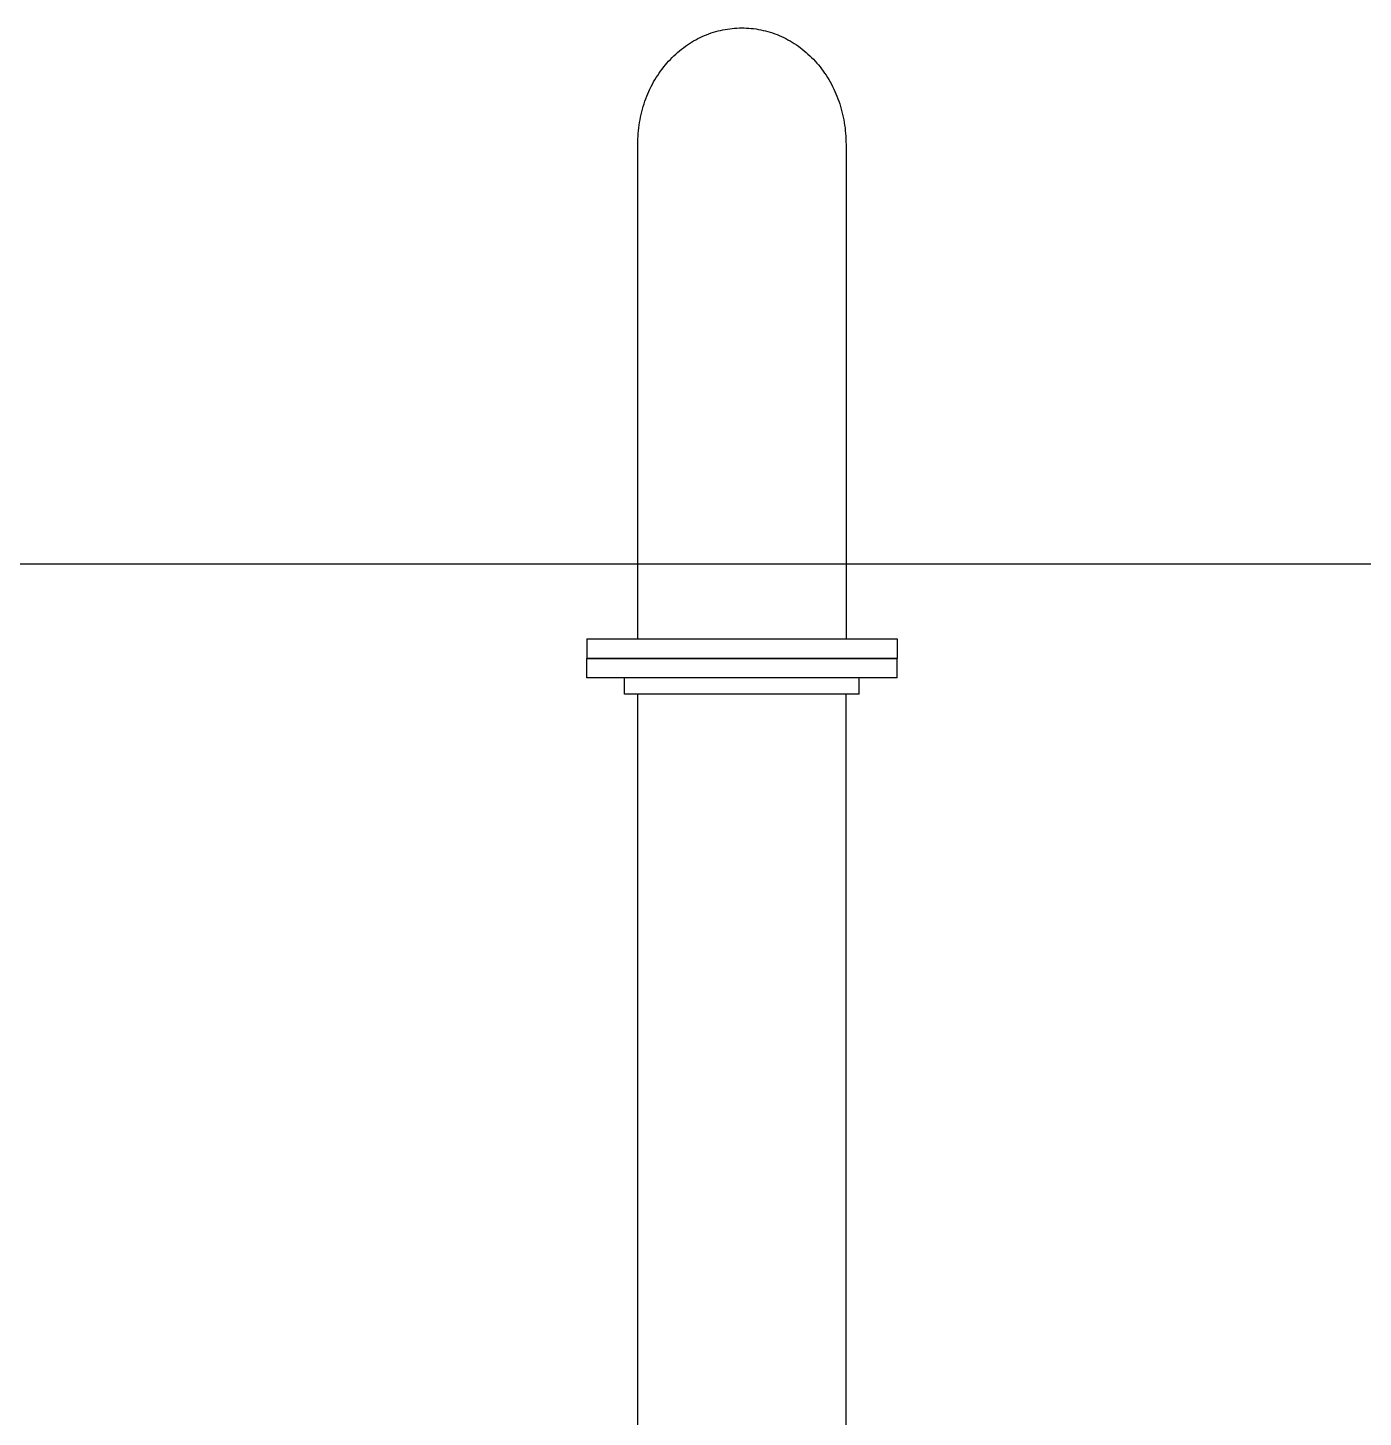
# Model space of a CAD drawing. Header units: metres. Extents: x 0 to 63075, y 0 to 44550.
# Drawn here: x 12181 to 14257, y 25826 to 27987 of the extents above; entities that cross this region are included whole.
import ezdxf

# ---------------------------------------------------------------- set-up
doc = ezdxf.new("R2010")
doc.units = ezdxf.units.M
doc.header["$LTSCALE"] = 75
doc.linetypes.add('CENTER2', pattern=[28.575, 19.05, -3.175, 3.175, -3.175])
doc.linetypes.add('CENTERX2', pattern=[101.6, 63.5, -12.7, 12.7, -12.7])
for name, color, linetype in [('SC1', 7, 'CENTER2'), ('SDM', 7, 'Continuous'), ('SL1', 8, 'Continuous')]:
    doc.layers.add(name, color=color, linetype=linetype)

# ---------------------------------------------------------------- blocks, each defined once
blk = doc.blocks.new('A$C29c634ac')
at = {"layer": 'SL1'}
for p, q in [((4869.6, 4368.2), (4869.6, 5136.9)), ((5193.4, 5136.9), (5193.4, 4368.2)), ((4869.6, 4484.5), (1085, 4484.5)), ((5193.4, 4484.5), (4869.6, 4484.5)), ((8784.3, 4484.5), (5193.4, 4484.5)), ((4790.2, 4368.2), (5272.8, 4368.2)), ((4790.2, 4368.2), (4790.2, 4337.9)), ((5272.8, 4368.2), (5272.8, 4337.9)), ((4790.2, 4337.9), (5272.8, 4337.9)), ((5272.8, 4337.9), (4790.2, 4337.9)), ((4790.2, 4307.7), (4790.2, 4337.9)), ((5272.8, 4307.7), (5272.8, 4337.9)), ((5272.8, 4307.7), (4790.2, 4307.7)), ((4849, 4282.4), (4849, 4307.7)), ((5214.1, 4282.4), (5214.1, 4307.7)), ((5214.1, 4282.4), (4849, 4282.4)), ((4869.6, 2997.5), (4869.6, 4282.4)), ((5193.4, 2997.5), (5193.4, 4282.4))]:
    blk.add_line(p, q, dxfattribs=at)
blk.add_open_spline([(4869.6, 5136.9), (4869.6, 5148.2), (4870.5, 5159.8), (4872.4, 5171.3), (4874.3, 5182.3), (4877, 5193.3), (4880.8, 5204.1), (4884.4, 5214.4), (4888.9, 5224.5), (4894.3, 5234.1), (4899.6, 5243.4), (4905.6, 5252.3), (4912.5, 5260.5), (4919.1, 5268.5), (4926.5, 5275.9), (4934.5, 5282.6), (4942.4, 5289), (4950.8, 5294.8), (4959.8, 5299.7), (4968.5, 5304.4), (4977.8, 5308.4), (4987.3, 5311.4), (4996.8, 5314.3), (5006.6, 5316.3), (5016.4, 5317.3), (5026.3, 5318.3), (5036.2, 5318.4), (5046.1, 5317.4), (5056, 5316.4), (5065.9, 5314.4), (5075.5, 5311.4), (5085.1, 5308.4), (5094.3, 5304.5), (5103.2, 5299.7), (5112.1, 5294.8), (5120.6, 5289.1), (5128.4, 5282.6), (5136.4, 5276), (5143.8, 5268.6), (5150.5, 5260.6), (5157.3, 5252.3), (5163.4, 5243.5), (5168.6, 5234.2), (5174.1, 5224.5), (5178.6, 5214.4), (5182.2, 5204.1), (5185.9, 5193.4), (5188.7, 5182.4), (5190.6, 5171.3), (5192.5, 5159.8), (5193.4, 5148.2), (5193.4, 5136.9)], degree=3, knots=[0, 0, 0, 0, 0.0334047, 0.0334047, 0.0334047, 0.065299, 0.065299, 0.065299, 0.0958603, 0.0958603, 0.0958603, 0.1252971, 0.1252971, 0.1252971, 0.1538245, 0.1538245, 0.1538245, 0.1816633, 0.1816633, 0.1816633, 0.2090419, 0.2090419, 0.2090419, 0.2361911, 0.2361911, 0.2361911, 0.2633117, 0.2633117, 0.2633117, 0.290777, 0.290777, 0.290777, 0.3182423, 0.3182423, 0.3182423, 0.3460896, 0.3460896, 0.3460896, 0.3746286, 0.3746286, 0.3746286, 0.4040803, 0.4040803, 0.4040803, 0.4346596, 0.4346596, 0.4346596, 0.466575, 0.466575, 0.466575, 0.5, 0.5, 0.5, 0.5], dxfattribs=at)

msp = doc.modelspace()

# ---------------------------------------------------------------- linework, layer by layer
at = {"layer": 'SC1', "color": 7, "linetype": 'CENTERX2', "lineweight": 9}
msp.add_line((21442.6, 27152.6), (5680.4, 27152.6), dxfattribs=at)

# ---------------------------------------------------------------- block references
at = {"layer": 'SDM'}
msp.add_blockref('A$C29c634ac', (8259.5, 22668.4), dxfattribs=at)

doc.saveas('drawing.dxf')
